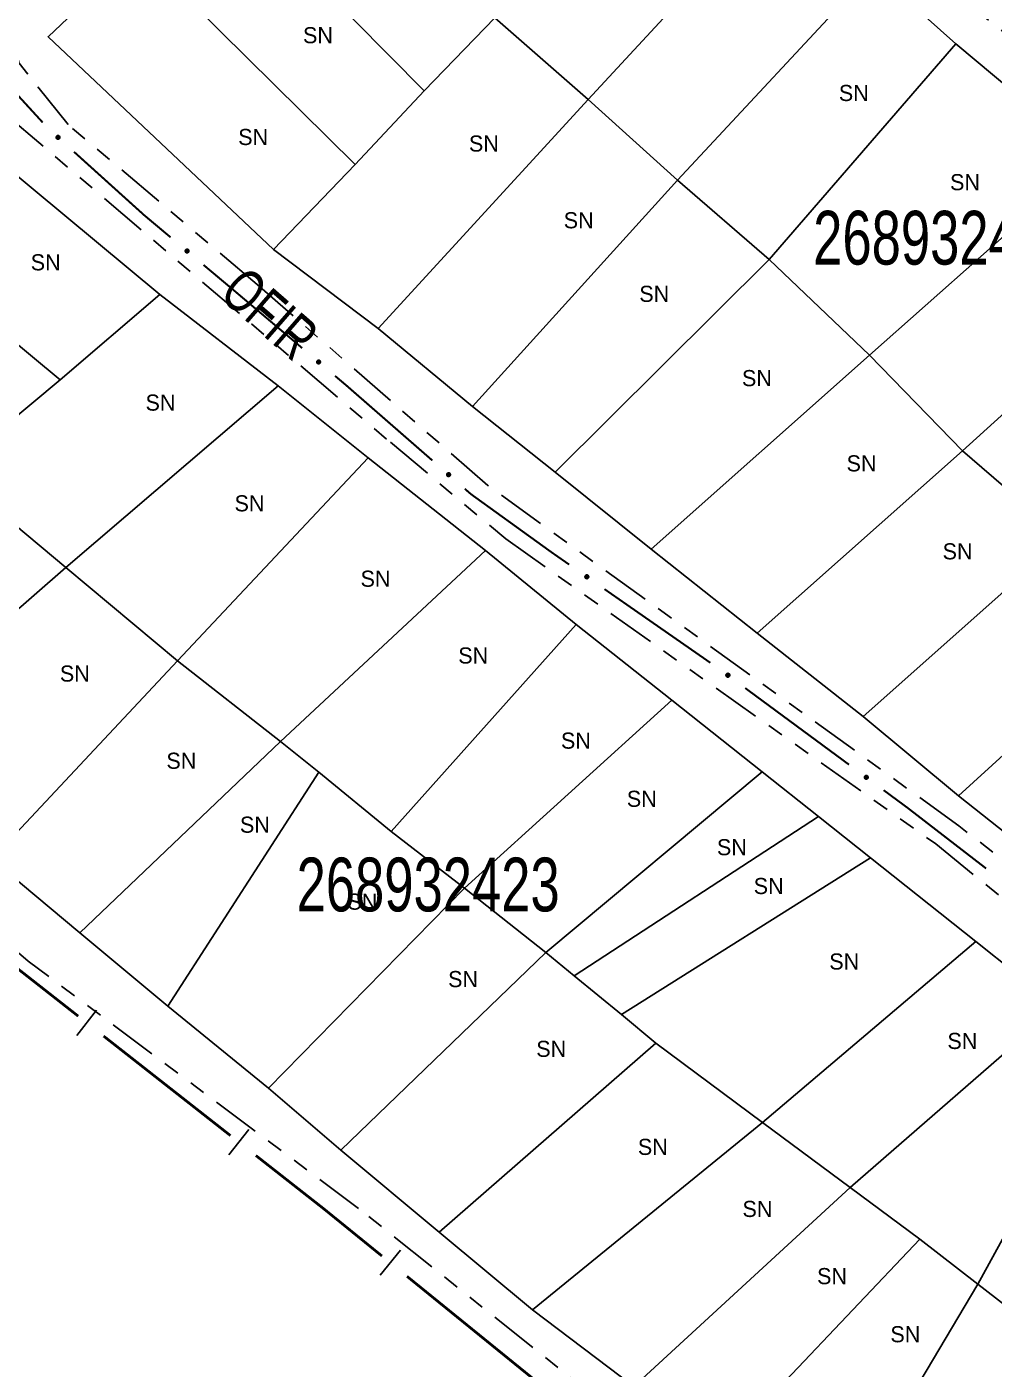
# Model space of a CAD drawing. Extents: x 207981 to 210201, y 4876477 to 4878908.
# Drawn here: x 208832.4 to 208922.4, y 4876934.8 to 4877059.6 of the extents above; entities that cross this region are included whole.
import ezdxf
from ezdxf.enums import TextEntityAlignment as Align

# ---------------------------------------------------------------- set-up
doc = ezdxf.new("R2010")
doc.units = 0
doc.header["$LTSCALE"] = 1.5
doc.header["$MEASUREMENT"] = 0
doc.linetypes.add('TRACO_25', pattern=[8, 3, -1, 1, -1, 1, -1])
for name, color, linetype in [('CD_MALHA_LOTES', 7, 'CONTINUOUS'), ('CD_TXT_QUADRA', 255, 'CONTINUOUS'), ('LM-LIM-SETORES-BAIRROS', 250, 'CONTINUOUS'), ('RU-QUADRA', 210, 'CONTINUOUS'), ('SV-EIXO-RUA-N-PAV', 6, 'CONTINUOUS'), ('SV-RUA-NAO-PAV', 7, 'CONTINUOUS'), ('SV-TXT-RUA-N-PAV', 7, 'CONTINUOUS'), ('Th_NmrPort', 1, 'CONTINUOUS')]:
    doc.layers.add(name, color=color, linetype=linetype)
doc.styles.add('ARIAL', font='ARIAL.SHX')

msp = doc.modelspace()

# ---------------------------------------------------------------- linework, layer by layer
at = {"layer": 'CD_MALHA_LOTES', "linetype": 'Continuous', "flags": 128}
for points in [[(208869.35, 4877053.68), (208849.77, 4877073.47)], [(208884.59, 4877052.87), (208902.47, 4877072.19)], [(208842.82, 4877066.73), (208834.36, 4877058.71)], [(208862.93, 4877046.83), (208842.82, 4877066.73)], [(208892.9, 4877045.37), (208911.12, 4877064.92)], [(208911.12, 4877064.92), (208918.79, 4877058.06)], [(208869.35, 4877053.68), (208875.93, 4877060.47)], [(208884.59, 4877052.87), (208875.93, 4877060.47)], [(208834.36, 4877058.71), (208855.34, 4877038.91)], [(208901.43, 4877037.99), (208918.79, 4877058.06)], [(208918.79, 4877058.06), (208931.48, 4877047.45)], [(208862.93, 4877046.83), (208869.35, 4877053.68)], [(208865.07, 4877031.58), (208884.59, 4877052.87)], [(208892.9, 4877045.37), (208884.59, 4877052.87)], [(208824.11, 4877051.89), (208844.76, 4877034.72)], [(208910.78, 4877029.1), (208931.48, 4877047.45)], [(208855.34, 4877038.91), (208862.93, 4877046.83)], [(208873.85, 4877024.31), (208892.9, 4877045.37)], [(208901.43, 4877037.99), (208892.9, 4877045.37)], [(208835.5, 4877026.78), (208814.88, 4877043.92)], [(208919.43, 4877020.19), (208940.99, 4877039.71)], [(208865.07, 4877031.58), (208855.34, 4877038.91)], [(208881.55, 4877018.21), (208901.43, 4877037.99)], [(208910.78, 4877029.1), (208901.43, 4877037.99)], [(208835.5, 4877026.78), (208844.76, 4877034.72)], [(208844.76, 4877034.72), (208855.78, 4877026.25)], [(208873.85, 4877024.31), (208865.07, 4877031.58)], [(208890.48, 4877011.04), (208910.78, 4877029.1)], [(208919.43, 4877020.19), (208910.78, 4877029.1)], [(208825.29, 4877018.29), (208835.5, 4877026.78)], [(208836.01, 4877009.34), (208855.78, 4877026.25)], [(208855.78, 4877026.25), (208864.14, 4877019.55)], [(208881.55, 4877018.21), (208873.85, 4877024.31)], [(208900.33, 4877003.23), (208919.43, 4877020.19)], [(208928.84, 4877012.06), (208919.43, 4877020.19)], [(208846.41, 4877000.66), (208864.14, 4877019.55)], [(208864.14, 4877019.55), (208875.05, 4877010.93)], [(208836.01, 4877009.34), (208825.29, 4877018.29)], [(208890.48, 4877011.04), (208881.55, 4877018.21)], [(208856, 4876993.14), (208875.05, 4877010.93)], [(208875.05, 4877010.93), (208883.5, 4877004.05)], [(208900.33, 4877003.23), (208890.48, 4877011.04)], [(208910.17, 4876995.47), (208928.84, 4877012.06)], [(208816.87, 4876992.64), (208836.01, 4877009.34)], [(208846.41, 4877000.66), (208836.01, 4877009.34)], [(208919.05, 4876988.09), (208937.51, 4877004.89)], [(208866.27, 4876984.77), (208883.5, 4877004.05)], [(208883.5, 4877004.05), (208892.39, 4876997)], [(208910.17, 4876995.47), (208900.33, 4877003.23)], [(208829.09, 4876982.22), (208846.41, 4877000.66)], [(208856, 4876993.14), (208846.41, 4877000.66)], [(208873.11, 4876979.51), (208892.39, 4876997)], [(208892.39, 4876997), (208900.78, 4876990.34)], [(208919.05, 4876988.09), (208910.17, 4876995.47)], [(208837.31, 4876975.37), (208856, 4876993.14)], [(208859.554, 4876990.302), (208856, 4876993.14)], [(208845.52, 4876968.53), (208859.554, 4876990.302)], [(208866.27, 4876984.77), (208859.554, 4876990.302)], [(208880.66, 4876973.53), (208900.78, 4876990.34)], [(208900.78, 4876990.34), (208906.02, 4876986.17)], [(208928.15, 4876980.92), (208919.05, 4876988.09)], [(208883.3, 4876971.37), (208906.02, 4876986.17)], [(208906.02, 4876986.17), (208910.86, 4876982.33)], [(208873.11, 4876979.51), (208866.27, 4876984.77)], [(208837.31, 4876975.37), (208829.09, 4876982.22)], [(208887.69, 4876967.75), (208910.86, 4876982.33)], [(208910.86, 4876982.33), (208920.65, 4876974.56)], [(208854.88, 4876960.9), (208873.11, 4876979.51)], [(208880.66, 4876973.53), (208873.11, 4876979.51)], [(208845.52, 4876968.53), (208837.31, 4876975.37)], [(208861.61, 4876955.13), (208880.66, 4876973.53)], [(208883.3, 4876971.37), (208880.66, 4876973.53)], [(208900.83, 4876957.72), (208920.65, 4876974.56)], [(208920.65, 4876974.56), (208928.3, 4876968.49)], [(208887.69, 4876967.75), (208883.3, 4876971.37)], [(208854.88, 4876960.9), (208845.52, 4876968.53)], [(208908.97, 4876951.67), (208928.3, 4876968.49)], [(208890.9, 4876965.11), (208887.69, 4876967.75)], [(208870.76, 4876947.51), (208890.9, 4876965.11)], [(208900.83, 4876957.72), (208890.9, 4876965.11)], [(208920.85, 4876942.69), (208932.96, 4876964.79)], [(208861.61, 4876955.13), (208854.88, 4876960.9)], [(208879.43, 4876940.3), (208900.83, 4876957.72)], [(208908.97, 4876951.67), (208900.83, 4876957.72)], [(208870.76, 4876947.51), (208861.61, 4876955.13)], [(208888.85, 4876933.15), (208908.97, 4876951.67)], [(208915.45, 4876946.86), (208908.97, 4876951.67)], [(208879.43, 4876940.3), (208870.76, 4876947.51)], [(208896.76, 4876927.15), (208915.45, 4876946.86)], [(208920.85, 4876942.69), (208915.45, 4876946.86)], [(208907.02, 4876919.38), (208920.85, 4876942.69)], [(208928.93, 4876936.41), (208920.85, 4876942.69)], [(208888.85, 4876933.15), (208879.43, 4876940.3)]]:
    msp.add_lwpolyline(points, dxfattribs=at)
at = {"layer": 'LM-LIM-SETORES-BAIRROS', "const_width": 0.25}
for points in [[(208825.368402, 4876976.866092), (208837.170345, 4876967.607899)], [(208839.530734, 4876965.75626), (208851.332677, 4876956.498067)], [(208853.693065, 4876954.646428), (208859.987435, 4876949.708725)], [(208859.987435, 4876949.708725), (208859.996494, 4876949.701619)], [(208859.996494, 4876949.701619), (208865.4232, 4876945.298234)], [(208867.752763, 4876943.40796), (208879.400579, 4876933.95659)]]:
    msp.add_lwpolyline(points, dxfattribs=at)
at = {"layer": 'LM-LIM-SETORES-BAIRROS'}
for points in [[(208837.031322, 4876965.810492), (208838.882961, 4876968.17088)], [(208851.193654, 4876954.70066), (208853.045292, 4876957.061048)], [(208865.254584, 4876943.503361), (208867.144858, 4876945.832925)]]:
    msp.add_lwpolyline(points, dxfattribs=at)
at = {"layer": 'RU-QUADRA', "linetype": 'Continuous', "flags": 128}
for points in [[(208996.41, 4876926.56), (208977.04, 4876942.51), (208968.32, 4876949.41), (208957.62, 4876957.75), (208948.1, 4876965.57), (208937.3, 4876974.02), (208928.15, 4876980.92), (208919.05, 4876988.09), (208910.17, 4876995.47), (208900.33, 4877003.23), (208890.48, 4877011.04), (208881.55, 4877018.21), (208873.85, 4877024.31), (208865.07, 4877031.58), (208855.34, 4877038.91), (208834.36, 4877058.71), (208842.82, 4877066.73)], [(208911.12, 4877064.92), (208918.79, 4877058.06), (208931.48, 4877047.45), (208940.99, 4877039.71), (208950.62, 4877031.9), (208959.28, 4877024.52), (208964.1, 4877020.45), (208976.08, 4877010.45), (208988.92, 4876999.96), (208997.59, 4876992.69)], [(208971.36, 4876934.25), (208957.13, 4876945.56), (208947.69, 4876953.07), (208932.96, 4876964.79), (208928.3, 4876968.49), (208920.65, 4876974.56), (208910.86, 4876982.33), (208906.02, 4876986.17), (208900.78, 4876990.34), (208892.39, 4876997), (208883.5, 4877004.05), (208875.05, 4877010.93), (208864.14, 4877019.55), (208855.78, 4877026.25), (208844.76, 4877034.72), (208824.11, 4877051.89)], [(208829.09, 4876982.22), (208837.31, 4876975.37), (208845.52, 4876968.53), (208854.88, 4876960.9), (208861.61, 4876955.13), (208870.76, 4876947.51), (208879.43, 4876940.3), (208888.85, 4876933.15)]]:
    msp.add_lwpolyline(points, dxfattribs=at)
at = {"layer": 'SV-EIXO-RUA-N-PAV', "const_width": 0.18}
for points in [[(208829.085283, 4877055.957558), (208833.863204, 4877050.735179)], [(208836.778848, 4877048.000982), (208842.716992, 4877042.640157)], [(208842.716992, 4877042.640157), (208843.297596, 4877042.116001)], [(208843.297596, 4877042.116001), (208845.763621, 4877040.048892)], [(208848.829103, 4877037.479296), (208851.128215, 4877035.5521)], [(208851.128215, 4877035.5521), (208851.701398, 4877035.071637)], [(208851.701398, 4877035.071637), (208858.003768, 4877029.744634)], [(208861.058693, 4877027.162496), (208861.822424, 4877026.516961)], [(208861.822424, 4877026.516961), (208862.082566, 4877026.297079)], [(208862.082566, 4877026.297079), (208870.115145, 4877019.289936)], [(208873.129421, 4877016.660461), (208873.699588, 4877016.163081)], [(208873.699588, 4877016.163081), (208881.196242, 4877010.755659)], [(208881.196242, 4877010.755659), (208881.238293, 4877010.725327)], [(208881.238293, 4877010.725327), (208882.83754, 4877009.612807)], [(208886.121161, 4877007.328549), (208895.972023, 4877000.475775)], [(208899.208786, 4876998.126111), (208908.866012, 4876991.00305)], [(208912.085087, 4876988.628697), (208913.694625, 4876987.44152)], [(208913.694625, 4876987.44152), (208914.297369, 4876986.996943)], [(208914.297369, 4876986.996943), (208921.620398, 4876981.344078)]]:
    msp.add_lwpolyline(points, dxfattribs=at)
at = {"layer": 'SV-EIXO-RUA-N-PAV'}
for points in [[(208835.261428, 4877049.519178), (208835.310232, 4877049.522366), (208835.352829, 4877049.515125), (208835.386619, 4877049.498861), (208835.41273, 4877049.476703), (208835.43689, 4877049.451025), (208835.455537, 4877049.419762), (208835.468547, 4877049.38048), (208835.472088, 4877049.331545), (208835.461803, 4877049.288396), (208835.44763, 4877049.254416), (208835.426092, 4877049.225858), (208835.400754, 4877049.202806), (208835.36764, 4877049.18451), (208835.327703, 4877049.171715), (208835.27841, 4877049.169345), (208835.236698, 4877049.17673), (208835.204428, 4877049.19332), (208835.175855, 4877049.215154), (208835.151504, 4877049.241664), (208835.133377, 4877049.272458), (208835.120566, 4877049.312692), (208835.118872, 4877049.361374), (208835.125762, 4877049.403061), (208835.141894, 4877049.435556), (208835.164024, 4877049.463202), (208835.189484, 4877049.487747), (208835.220129, 4877049.5078), (208835.261428, 4877049.519178)], [(208847.256965, 4877038.940757), (208847.30562, 4877038.945734), (208847.348454, 4877038.940062), (208847.382818, 4877038.925049), (208847.409725, 4877038.903865), (208847.434812, 4877038.879091), (208847.454594, 4877038.848535), (208847.469037, 4877038.809756), (208847.474373, 4877038.760984), (208847.465679, 4877038.717487), (208847.452763, 4877038.683009), (208847.432288, 4877038.65368), (208847.407814, 4877038.629713), (208847.375394, 4877038.610214), (208847.335953, 4877038.595961), (208847.286781, 4877038.591783), (208847.244826, 4877038.597631), (208847.211968, 4877038.613025), (208847.182613, 4877038.633795), (208847.157305, 4877038.659394), (208847.138059, 4877038.689501), (208847.12378, 4877038.729238), (208847.120299, 4877038.777825), (208847.125654, 4877038.819737), (208847.140583, 4877038.852802), (208847.161682, 4877038.881242), (208847.186224, 4877038.906706), (208847.216112, 4877038.92787), (208847.256965, 4877038.940757)], [(208859.492558, 4877028.630388), (208859.541232, 4877028.635165), (208859.584043, 4877028.629318), (208859.618345, 4877028.614165), (208859.645165, 4877028.59287), (208859.67015, 4877028.567994), (208859.689807, 4877028.537356), (208859.704091, 4877028.498519), (208859.709227, 4877028.449726), (208859.700355, 4877028.406264), (208859.687297, 4877028.37184), (208859.666703, 4877028.342595), (208859.64213, 4877028.318728), (208859.60963, 4877028.299362), (208859.570131, 4877028.285271), (208859.520943, 4877028.281294), (208859.479012, 4877028.287314), (208859.446218, 4877028.302843), (208859.416948, 4877028.323734), (208859.391745, 4877028.349436), (208859.372623, 4877028.379622), (208859.358507, 4877028.419416), (208859.355225, 4877028.468018), (208859.360752, 4877028.509907), (208859.375816, 4877028.54291), (208859.397032, 4877028.571264), (208859.421677, 4877028.596627), (208859.451653, 4877028.617668), (208859.492558, 4877028.630388)], [(208871.586373, 4877018.152603), (208871.635116, 4877018.156621), (208871.67783, 4877018.150107), (208871.711892, 4877018.13442), (208871.738377, 4877018.112709), (208871.76297, 4877018.087447), (208871.782147, 4877018.056506), (208871.795824, 4877018.017451), (208871.800197, 4877017.968583), (208871.790648, 4877017.925265), (208871.777056, 4877017.891049), (208871.756008, 4877017.862128), (208871.731066, 4877017.838648), (208871.698268, 4877017.819792), (208871.658554, 4877017.806318), (208871.609309, 4877017.803109), (208871.567477, 4877017.809783), (208871.53493, 4877017.825821), (208871.505989, 4877017.847165), (208871.48119, 4877017.873258), (208871.462541, 4877017.903738), (208871.449047, 4877017.943748), (208871.446524, 4877017.992395), (208871.452704, 4877018.034193), (208871.468281, 4877018.066957), (208871.489936, 4877018.094976), (208871.514974, 4877018.119952), (208871.545274, 4877018.140523), (208871.586373, 4877018.152603)], [(208884.424265, 4877008.643095), (208884.472277, 4877008.652416), (208884.515447, 4877008.65061), (208884.55102, 4877008.63874), (208884.579719, 4877008.620054), (208884.606926, 4877008.597631), (208884.62937, 4877008.568972), (208884.647233, 4877008.531646), (208884.656922, 4877008.483549), (208884.652165, 4877008.439447), (208884.642394, 4877008.403949), (208884.624633, 4877008.372902), (208884.602407, 4877008.346836), (208884.571866, 4877008.324508), (208884.533863, 4877008.306774), (208884.485264, 4877008.298202), (208884.442954, 4877008.300263), (208884.408848, 4877008.312648), (208884.377748, 4877008.330701), (208884.350245, 4877008.353926), (208884.328377, 4877008.382186), (208884.31059, 4877008.420481), (208884.302765, 4877008.468561), (208884.304339, 4877008.510784), (208884.316242, 4877008.545055), (208884.334705, 4877008.575273), (208884.356863, 4877008.602835), (208884.384733, 4877008.626595), (208884.424265, 4877008.643095)], [(208897.548961, 4876999.487164), (208897.597213, 4876999.495152), (208897.640316, 4876999.49215), (208897.675546, 4876999.479299), (208897.703717, 4876999.459826), (208897.730293, 4876999.436657), (208897.751933, 4876999.407387), (208897.768756, 4876999.36958), (208897.777109, 4876999.321234), (208897.771132, 4876999.27728), (208897.760381, 4876999.242067), (208897.741766, 4876999.211524), (208897.718827, 4876999.186084), (208897.687679, 4876999.16461), (208897.649199, 4876999.147936), (208897.600381, 4876999.140714), (208897.558144, 4876999.143946), (208897.524395, 4876999.157271), (208897.493807, 4876999.176179), (208897.466958, 4876999.200157), (208897.445881, 4876999.229012), (208897.429162, 4876999.267786), (208897.422673, 4876999.316063), (208897.425416, 4876999.358227), (208897.438263, 4876999.392154), (208897.457556, 4876999.421849), (208897.48047, 4876999.448787), (208897.508987, 4876999.471766), (208897.548961, 4876999.487164)], [(208910.425263, 4876989.98975), (208910.473514, 4876989.997738), (208910.516618, 4876989.994736), (208910.551847, 4876989.981885), (208910.580018, 4876989.962412), (208910.606594, 4876989.939243), (208910.628234, 4876989.909973), (208910.645057, 4876989.872167), (208910.65341, 4876989.82382), (208910.647433, 4876989.779867), (208910.636682, 4876989.744654), (208910.618067, 4876989.71411), (208910.595128, 4876989.68867), (208910.56398, 4876989.667196), (208910.5255, 4876989.650522), (208910.476683, 4876989.6433), (208910.434445, 4876989.646533), (208910.400696, 4876989.659857), (208910.370108, 4876989.678765), (208910.343259, 4876989.702744), (208910.322182, 4876989.731598), (208910.305464, 4876989.770372), (208910.298974, 4876989.81865), (208910.301717, 4876989.860813), (208910.314564, 4876989.894741), (208910.333858, 4876989.924436), (208910.356771, 4876989.951374), (208910.385288, 4876989.974352), (208910.425263, 4876989.98975)]]:
    msp.add_lwpolyline(points, close=True, dxfattribs=at)
for points in [[(208835.118872, 4877049.361374), (208835.36764, 4877049.18451)], [(208835.120566, 4877049.312692), (208835.327703, 4877049.171715)], [(208835.123256, 4877049.38002), (208835.379984, 4877049.196049)], [(208835.123594, 4877049.335596), (208835.345069, 4877049.179773)], [(208835.125762, 4877049.403061), (208835.400754, 4877049.202806)], [(208835.132653, 4877049.290651), (208835.296987, 4877049.175384)], [(208835.133377, 4877049.272458), (208835.27841, 4877049.169345)], [(208835.135889, 4877049.416412), (208835.410847, 4877049.215982)], [(208835.141894, 4877049.435556), (208835.426092, 4877049.225858)], [(208835.146088, 4877049.254625), (208835.252464, 4877049.176973)], [(208835.151504, 4877049.241664), (208835.236698, 4877049.17673)], [(208835.154598, 4877049.447318), (208835.433805, 4877049.239376)], [(208835.164024, 4877049.463202), (208835.44763, 4877049.254416)], [(208835.180299, 4877049.47375), (208835.452219, 4877049.276063)], [(208835.189484, 4877049.487747), (208835.461803, 4877049.288396)], [(208835.208223, 4877049.494499), (208835.463838, 4877049.313369)], [(208835.220129, 4877049.5078), (208835.472088, 4877049.331545)], [(208835.240197, 4877049.511591), (208835.466441, 4877049.356978)], [(208835.261428, 4877049.519178), (208835.468547, 4877049.38048)], [(208835.288082, 4877049.519834), (208835.45627, 4877049.404764)], [(208835.310232, 4877049.522366), (208835.455537, 4877049.419762)], [(208835.334532, 4877049.518343), (208835.438982, 4877049.440593)], [(208835.352829, 4877049.515125), (208835.43689, 4877049.451025)], [(208847.120299, 4877038.777825), (208847.375394, 4877038.610214)], [(208847.12378, 4877038.729238), (208847.335953, 4877038.595961)], [(208847.123997, 4877038.796619), (208847.387305, 4877038.622198)], [(208847.125654, 4877038.819737), (208847.407814, 4877038.629713)], [(208847.125965, 4877038.752237), (208847.353011, 4877038.604651)], [(208847.135284, 4877038.83345), (208847.417416, 4877038.643251)], [(208847.136668, 4877038.707655), (208847.305123, 4877038.5985)], [(208847.138059, 4877038.689501), (208847.286781, 4877038.591783)], [(208847.140583, 4877038.852802), (208847.432288, 4877038.65368)], [(208847.151416, 4877038.672147), (208847.260572, 4877038.598453)], [(208847.152846, 4877038.865022), (208847.439499, 4877038.667472)], [(208847.157305, 4877038.659394), (208847.244826, 4877038.597631)], [(208847.161682, 4877038.881242), (208847.452763, 4877038.683009)], [(208847.177559, 4877038.89238), (208847.456554, 4877038.70481)], [(208847.186224, 4877038.906706), (208847.465679, 4877038.717487)], [(208847.204702, 4877038.914141), (208847.466796, 4877038.742518)], [(208847.216112, 4877038.92787), (208847.474373, 4877038.760984)], [(208847.236028, 4877038.932395), (208847.467796, 4877038.786193)], [(208847.256965, 4877038.940757), (208847.469037, 4877038.809756)], [(208847.283578, 4877038.942391), (208847.455877, 4877038.833573)], [(208847.30562, 4877038.945734), (208847.454594, 4877038.848535)], [(208847.330051, 4877038.942606), (208847.437285, 4877038.868744)], [(208847.348454, 4877038.940062), (208847.434812, 4877038.879091)], [(208859.355225, 4877028.468018), (208859.60963, 4877028.299362)], [(208859.358507, 4877028.419416), (208859.570131, 4877028.285271)], [(208859.358999, 4877028.486796), (208859.621591, 4877028.311297)], [(208859.360752, 4877028.509907), (208859.64213, 4877028.318728)], [(208859.360786, 4877028.442407), (208859.587225, 4877028.293891)], [(208859.370438, 4877028.523581), (208859.651788, 4877028.332226)], [(208859.375816, 4877028.54291), (208859.666703, 4877028.342595)], [(208859.388129, 4877028.555081), (208859.67397, 4877028.356357)], [(208859.397032, 4877028.571264), (208859.687297, 4877028.37184)], [(208859.412954, 4877028.582337), (208859.691178, 4877028.393625)], [(208859.421677, 4877028.596627), (208859.700355, 4877028.406264)], [(208859.440186, 4877028.603986), (208859.701574, 4877028.431291)], [(208859.451653, 4877028.617668), (208859.709227, 4877028.449726)], [(208859.471586, 4877028.622112), (208859.702753, 4877028.474961)], [(208859.492558, 4877028.630388), (208859.704091, 4877028.498519)], [(208859.519177, 4877028.631913), (208859.691029, 4877028.52239)], [(208859.541232, 4877028.635165), (208859.689807, 4877028.537356)], [(208859.565651, 4877028.631937), (208859.672581, 4877028.557636)], [(208859.584043, 4877028.629318), (208859.67015, 4877028.567994)], [(208859.371306, 4877028.397781), (208859.539312, 4877028.287936)], [(208859.372623, 4877028.379622), (208859.520943, 4877028.281294)], [(208859.385909, 4877028.362212), (208859.494761, 4877028.288072)], [(208859.391745, 4877028.349436), (208859.479012, 4877028.287314)], [(208871.446524, 4877017.992395), (208871.698268, 4877017.819792)], [(208871.449047, 4877017.943748), (208871.658554, 4877017.806318)], [(208871.450591, 4877018.011112), (208871.710413, 4877017.831538)], [(208871.451685, 4877017.9667), (208871.67578, 4877017.81467)], [(208871.452704, 4877018.034193), (208871.731066, 4877017.838648)], [(208871.461508, 4877017.921916), (208871.62778, 4877017.809464)], [(208871.462541, 4877017.903738), (208871.609309, 4877017.803109)], [(208871.462602, 4877018.047714), (208871.740933, 4877017.851994)], [(208871.468281, 4877018.066957), (208871.756008, 4877017.862128)], [(208871.475554, 4877017.886124), (208871.583237, 4877017.810295)], [(208871.480783, 4877018.078934), (208871.763489, 4877017.875775)], [(208871.48119, 4877017.873258), (208871.567477, 4877017.809783)], [(208871.489936, 4877018.094976), (208871.777056, 4877017.891049)], [(208871.50603, 4877018.1058), (208871.781276, 4877017.912771)], [(208871.514974, 4877018.119952), (208871.790648, 4877017.925265)], [(208871.533596, 4877018.127021), (208871.792258, 4877017.95027)], [(208871.545274, 4877018.140523), (208871.800197, 4877017.968583)], [(208871.565275, 4877018.144655), (208871.794118, 4877017.993916)], [(208871.586373, 4877018.152603), (208871.795824, 4877018.017451)], [(208871.613013, 4877018.153712), (208871.783135, 4877018.041523)], [(208871.635116, 4877018.156621), (208871.782147, 4877018.056506)], [(208871.659481, 4877018.153012), (208871.765239, 4877018.077052)], [(208871.67783, 4877018.150107), (208871.76297, 4877018.087447)], [(208884.302765, 4877008.468561), (208884.571866, 4877008.324508)], [(208884.304339, 4877008.510784), (208884.602407, 4877008.346836)], [(208884.304762, 4877008.487611), (208884.582655, 4877008.337511)], [(208884.310704, 4877008.443584), (208884.550073, 4877008.316959)], [(208884.3127, 4877008.525306), (208884.610756, 4877008.361181)], [(208884.316242, 4877008.545055), (208884.624633, 4877008.372902)], [(208884.32736, 4877008.558326), (208884.630578, 4877008.387285)], [(208884.334705, 4877008.575273), (208884.642394, 4877008.403949)], [(208884.349519, 4877008.58779), (208884.644214, 4877008.426003)], [(208884.356863, 4877008.602835), (208884.652165, 4877008.439447)], [(208884.3746, 4877008.611898), (208884.651032, 4877008.464477)], [(208884.384733, 4877008.626595), (208884.656922, 4877008.483549)], [(208884.404163, 4877008.632888), (208884.64811, 4877008.508065)], [(208884.424265, 4877008.643095), (208884.647233, 4877008.531646)], [(208884.450624, 4877008.647109), (208884.63199, 4877008.554186)], [(208884.472277, 4877008.652416), (208884.62937, 4877008.568972)], [(208884.496891, 4877008.651493), (208884.610318, 4877008.587547)], [(208884.515447, 4877008.65061), (208884.606926, 4877008.597631)], [(208884.31059, 4877008.420481), (208884.533863, 4877008.306774)], [(208884.325363, 4877008.400142), (208884.50293, 4877008.306537)], [(208884.328377, 4877008.382186), (208884.485264, 4877008.298202)], [(208884.343236, 4877008.366099), (208884.458563, 4877008.302495)], [(208884.350245, 4877008.353926), (208884.442954, 4877008.300263)], [(208897.422673, 4876999.316063), (208897.687679, 4876999.16461)], [(208897.425196, 4876999.335051), (208897.698824, 4876999.17731)], [(208897.425416, 4876999.358227), (208897.718827, 4876999.186084)], [(208897.429162, 4876999.267786), (208897.649199, 4876999.147936)], [(208897.429916, 4876999.290876), (208897.665685, 4876999.157668)], [(208897.434176, 4876999.372511), (208897.72757, 4876999.200191)], [(208897.438263, 4876999.392154), (208897.741766, 4876999.211524)], [(208897.443366, 4876999.247045), (208897.618271, 4876999.148556)], [(208897.445881, 4876999.229012), (208897.600381, 4876999.140714)], [(208897.449744, 4876999.405112), (208897.748107, 4876999.225736)], [(208897.457556, 4876999.421849), (208897.760381, 4876999.242067)], [(208897.460289, 4876999.21252), (208897.573809, 4876999.145745)], [(208897.466958, 4876999.200157), (208897.558144, 4876999.143946)], [(208897.472711, 4876999.433952), (208897.762811, 4876999.264062)], [(208897.48047, 4876999.448787), (208897.771132, 4876999.27728)], [(208897.498451, 4876999.457355), (208897.770693, 4876999.302333)], [(208897.508987, 4876999.471766), (208897.777109, 4876999.321234)], [(208897.528583, 4876999.477519), (208897.768979, 4876999.345985)], [(208897.548961, 4876999.487164), (208897.768756, 4876999.36958)], [(208897.575421, 4876999.490447), (208897.754143, 4876999.392535)], [(208897.597213, 4876999.495152), (208897.751933, 4876999.407387)], [(208897.621792, 4876999.493547), (208897.733403, 4876999.426483)], [(208897.640316, 4876999.49215), (208897.730293, 4876999.436657)], [(208910.298974, 4876989.81865), (208910.56398, 4876989.667196)], [(208910.301497, 4876989.837637), (208910.575125, 4876989.679896)], [(208910.301717, 4876989.860813), (208910.595128, 4876989.68867)], [(208910.305464, 4876989.770372), (208910.5255, 4876989.650522)], [(208910.306217, 4876989.793463), (208910.541987, 4876989.660255)], [(208910.310477, 4876989.875098), (208910.603871, 4876989.702778)], [(208910.314564, 4876989.894741), (208910.618067, 4876989.71411)], [(208910.319667, 4876989.749631), (208910.494573, 4876989.651142)], [(208910.322182, 4876989.731598), (208910.476683, 4876989.6433)], [(208910.326045, 4876989.907699), (208910.624408, 4876989.728323)], [(208910.333858, 4876989.924436), (208910.636682, 4876989.744654)], [(208910.336591, 4876989.715106), (208910.45011, 4876989.648331)], [(208910.349013, 4876989.936538), (208910.639112, 4876989.766648)], [(208910.356771, 4876989.951374), (208910.647433, 4876989.779867)], [(208910.374752, 4876989.959941), (208910.646994, 4876989.804919)], [(208910.385288, 4876989.974352), (208910.65341, 4876989.82382)], [(208910.404885, 4876989.980105), (208910.64528, 4876989.848571)], [(208910.425263, 4876989.98975), (208910.645057, 4876989.872167)], [(208910.451722, 4876989.993033), (208910.630444, 4876989.895121)], [(208910.473514, 4876989.997738), (208910.628234, 4876989.909973)], [(208910.498093, 4876989.996133), (208910.609704, 4876989.929069)], [(208910.516618, 4876989.994736), (208910.606594, 4876989.939243)], [(208910.343259, 4876989.702744), (208910.434445, 4876989.646533)]]:
    msp.add_lwpolyline(points, dxfattribs=at)
at = {"layer": 'SV-RUA-NAO-PAV', "linetype": 'TRACO_25'}
for points in [[(208997.440642, 4876924.741408, 9.505839), (208994.63301, 4876924.677553, 9.505839), (208992.463441, 4876925.649686, 9.505839), (208957.664016, 4876955.106987, 9.605422), (208919.093159, 4876985.313859, 9.530735), (208875.261921, 4877016.97626, 9.530735), (208853.821929, 4877035.670066, 9.530735), (208836.219797, 4877050.53371, 9.655213), (208831.679461, 4877056.258185, 9.854379), (208830.75187, 4877059.97825, 9.854379), (208831.15874, 4877061.588398, 9.90417), (208833.473257, 4877064.215688, 9.90417), (208860.02267, 4877089.31889, 10.277605), (208870.203292, 4877098.766525, 10.775519), (208872.183645, 4877100.137538, 10.800415), (208874.316333, 4877100.137538, 10.800415), (208876.524274, 4877096.661971, 10.800415), (208897.236047, 4877079.912228, 10.725728), (208930.948187, 4877052.995299, 10.651041), (208972.911194, 4877020.405173, 10.576354), (209019.59056, 4876983.921869, 10.426979)], [(208898.207512, 4876921.829258, 8.012097), (208863.249171, 4876949.728703, 7.962306), (208832.52506, 4876972.718405, 8.086784), (208823.342715, 4876980.533277, 8.211264), (208784.964694, 4877011.319032, 8.385533), (208782.912936, 4877014.722925, 8.435325), (208782.465585, 4877020.027961, 8.510012), (208783.347151, 4877023.472393, 8.684281), (208808.646015, 4877044.215097, 9.456048), (208822.644581, 4877054.955835, 9.90417), (208824.965843, 4877055.270392, 9.90417), (208827.615393, 4877054.523474, 9.90417), (208830.47064, 4877051.454567, 9.90417), (208866.205899, 4877020.984836, 9.480944), (208876.933387, 4877012.01383, 9.306673), (208916.934161, 4876983.630529, 9.505839), (208937.139468, 4876967.249581, 9.580526), (208974.140594, 4876936.29448, 9.555631), (208991.457864, 4876922.103328, 9.406257)]]:
    msp.add_polyline3d(points, dxfattribs=at)

# ---------------------------------------------------------------- texts
at = {"layer": 'CD_TXT_QUADRA', "style": 'ARIAL', "width": 0.7}
for s, p in [('268932433', (208905.534992, 4877037.513714)), ('268932423', (208857.483786, 4876977.353417))]:
    msp.add_text(s, height=5, dxfattribs=at).set_placement(p)
at = {"layer": 'SV-TXT-RUA-N-PAV', "style": 'ARIAL', "width": 0.7}
msp.add_text('OFIR', height=4, rotation=319, dxfattribs=at).set_placement((208850.158265, 4877034.531282))
at = {"layer": 'Th_NmrPort', "color": 1}
for p in [(208858.079353, 4877058.850978), (208907.919944, 4877053.474156), (208852.04885, 4877049.380957), (208873.512579, 4877048.772584), (208918.264041, 4877045.180886), (208882.33059, 4877041.635331), (208832.75244, 4877037.725153), (208889.36059, 4877034.795331), (208898.91059, 4877026.955331), (208843.429658, 4877024.676557), (208908.64059, 4877019.025331), (208851.709658, 4877015.306557), (208917.572579, 4877010.842584), (208863.429156, 4877008.296578), (208872.519658, 4877001.156557), (208835.462472, 4876999.473843), (208882.069658, 4876993.236557), (208845.372472, 4876991.363843), (208888.199658, 4876987.826557), (208852.212724, 4876985.416956), (208896.581459, 4876983.323513), (208900.001459, 4876979.713513), (208862.20609, 4876978.257213), (208907.031459, 4876972.693513), (208871.57609, 4876971.057213), (208918.021459, 4876965.303513), (208879.77609, 4876964.567213), (208889.225358, 4876955.448587), (208898.955358, 4876949.678587), (208905.897897, 4876943.429268), (208912.715421, 4876938.023252)]:
    msp.add_text('SN', height=1.5, dxfattribs=at).set_placement(p, align=Align.MIDDLE_LEFT)

doc.saveas('drawing.dxf')
